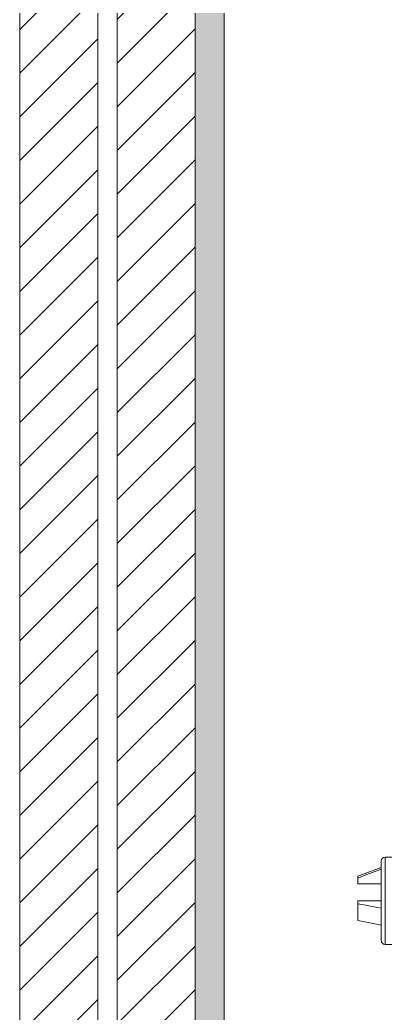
# Model space of a CAD drawing. Header units: millimetres. Extents: x -853320 to 19484, y -510814 to 9708.
# Drawn here: x 14075.9 to 14094.6, y 7580 to 7631.1 of the extents above; entities that cross this region are included whole.
import ezdxf

# ---------------------------------------------------------------- set-up
doc = ezdxf.new("R2010")
doc.units = ezdxf.units.MM
for name, color, linetype, lineweight in [('F_DIBOND_soffitto_cassone', 7, 'Continuous', 5), ('F_ELETTRICO', 22, 'Continuous', 5), ('F_IMPIANTO IDRAULICO', 7, 'Continuous', 5), ('F_MINERAL WALL', 6, 'Continuous', 5), ('F_TUBOLARE sez.40x40', 7, 'Continuous', 5)]:
    doc.layers.add(name, color=color, linetype=linetype, lineweight=lineweight)
pattern_1 = [(45, (-4.5022, -644), (-1.122532015, 1.122532015), [])]

# ---------------------------------------------------------------- blocks, each defined once
blk = doc.blocks.new('SCATOLA INCASSO_1 P_sezione e pianta')
at = {"layer": 'F_ELETTRICO'}
for p, q in [((55470.994, -13681.878), (55471.596, -13681.883)), ((55471.596, -13681.883), (55471.596, -13686.373)), ((55471.794, -13682.083), (55471.794, -13686.172)), ((55471.794, -13682.419), (55472.994, -13682.856)), ((55471.794, -13682.494), (55472.151, -13682.63)), ((55472.151, -13682.63), (55472.582, -13682.797)), ((55472.582, -13682.797), (55472.994, -13682.958)), ((55472.994, -13682.856), (55472.994, -13683.262)), ((55471.794, -13683.262), (55472.994, -13683.262)), ((55471.794, -13684.128), (55472.994, -13684.128)), ((55472.994, -13685.146), (55472.994, -13684.128)), ((55472.369, -13684.402), (55471.794, -13684.512)), ((55472.369, -13685.268), (55472.994, -13685.146)), ((55471.794, -13685.378), (55472.369, -13685.268)), ((55470.994, -13686.378), (55471.596, -13686.373))]:
    blk.add_line(p, q, dxfattribs=at)
blk.add_lwpolyline([(55472.994, -13684.28), (55472.582, -13684.36), (55472.369, -13684.402)], dxfattribs=at)
for centre, start, end in [((55471.594, -13682.083), 0, 89.5), ((55471.594, -13686.173), 270.5, 0)]:
    blk.add_arc(centre, 0.2, start, end, dxfattribs=at)
blk = doc.blocks.new('BAGNO_camera doppia_rev.02_pianta')
at = {"layer": 'F_DIBOND_soffitto_cassone'}
h = blk.add_hatch(dxfattribs=at)
h.set_pattern_fill('ANSI31', color=1, scale=0.5)
h.set_pattern_definition(pattern_1)
h.paths.add_polyline_path([(31973.616, 22996.66), (31977.616, 22996.66), (31977.616, 22496.66), (31973.616, 22496.66)])
at = {"layer": 'F_MINERAL WALL'}
h = blk.add_hatch(dxfattribs=at)
h.set_pattern_fill('ANSI31', color=256, scale=0.5)
h.set_pattern_definition(pattern_1)
h.paths.add_polyline_path([(31968.616, 22996.66), (31972.616, 22996.66), (31972.616, 22496.66), (31968.616, 22496.66)])
at = {"layer": 'F_TUBOLARE sez.40x40', "true_color": 0x636466}
h = blk.add_hatch(color=251, dxfattribs=at)
h.dxf.hatch_style = 1
h.paths.add_polyline_path([(31977.616, 22496.66), (32017.616, 22496.66), (32017.616, 22996.66), (31977.616, 22996.66)])
h.paths.add_polyline_path([(31979.116, 22496.66), (32016.116, 22496.66), (32016.116, 22996.66), (31979.116, 22996.66)], flags=17)
at = {"layer": 'F_DIBOND_soffitto_cassone', "color": 1}
blk.add_lwpolyline([(31973.616, 22996.66), (31977.616, 22996.66), (31977.616, 22496.66), (31973.616, 22496.66)], close=True, dxfattribs=at)
at = {"layer": 'F_MINERAL WALL'}
blk.add_lwpolyline([(31968.616, 22996.66), (31972.616, 22996.66), (31972.616, 22496.66), (31968.616, 22496.66)], close=True, dxfattribs=at)
at = {"layer": 'F_TUBOLARE sez.40x40'}
for points in [[(31977.616, 22496.66), (32017.616, 22496.66), (32017.616, 22996.66), (31977.616, 22996.66)], [(31979.116, 22496.66), (32016.116, 22496.66), (32016.116, 22996.66), (31979.116, 22996.66)]]:
    blk.add_lwpolyline(points, close=True, dxfattribs=at)
at = {"layer": 'F_DIBOND_soffitto_cassone', "color": 1, "xscale": -1}
blk.add_blockref('SCATOLA INCASSO_1 P_sezione e pianta', (87458.98, 36382.788), dxfattribs=at)

msp = doc.modelspace()

# ---------------------------------------------------------------- block references
at = {"layer": 'F_IMPIANTO IDRAULICO', "color": 1}
msp.add_blockref('BAGNO_camera doppia_rev.02_pianta', (-17892.766, -15112.845), dxfattribs=at)

doc.saveas('drawing.dxf')
